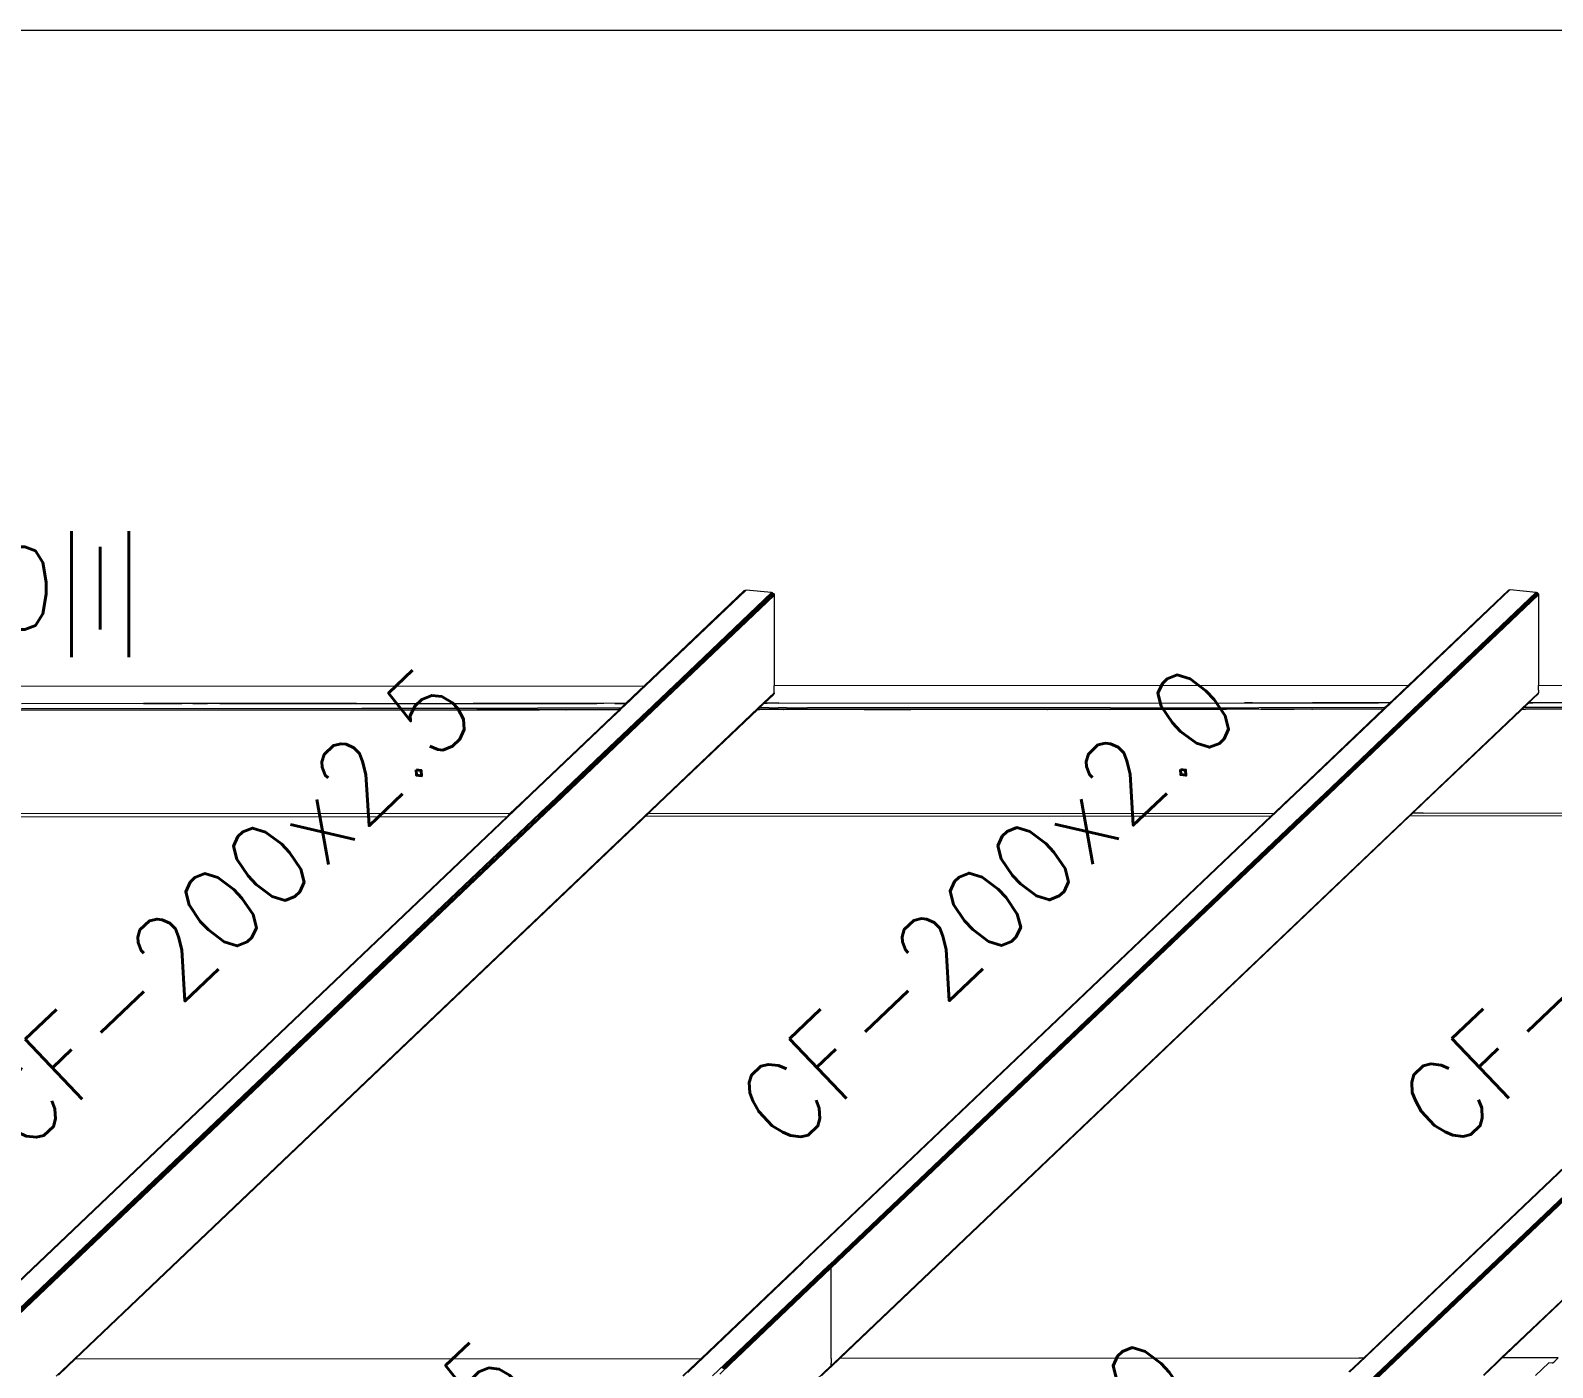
# Model space of a CAD drawing. Header units: millimetres. Extents: x 0 to 42, y 0 to 29.7.
# Drawn here: x 22.449 to 25.276, y 24.218 to 26.7 of the extents above; entities that cross this region are included whole.
import ezdxf
from ezdxf.enums import TextEntityAlignment as Align

# ---------------------------------------------------------------- set-up
doc = ezdxf.new("R2010")
doc.units = ezdxf.units.MM
for name, color, linetype, lineweight in [('BARRAS_DE_ACERO', 7, 'Continuous', 9), ('RECUAD_MARCO', 1, 'Continuous', 20), ('REFERENCIA_DE_LAS_BARRAS', 2, 'Continuous', 9)]:
    doc.layers.add(name, color=color, linetype=linetype, lineweight=lineweight)
doc.styles.add('CYPETXT', font='romans__.ttf', dxfattribs={"height": 0.2})

msp = doc.modelspace()

# ---------------------------------------------------------------- linework, layer by layer
at = {"layer": 'BARRAS_DE_ACERO'}
for p, q in [((23.58893, 25.48349), (23.77482, 25.66028)), ((23.58956, 25.48349), (23.77636, 25.66115)), ((23.59119, 25.48349), (23.77818, 25.66133)), ((23.8291, 25.65483), (23.64897, 25.48352)), ((23.83013, 25.65318), (23.65174, 25.48352)), ((23.77482, 25.66028), (23.77636, 25.66115)), ((23.77636, 25.66115), (23.77818, 25.66133)), ((23.83049, 25.65132), (23.83049, 25.48362)), ((25.19541, 25.66208), (25.00851, 25.48433)), ((25.19705, 25.66224), (25.00998, 25.48433)), ((25.24555, 25.65737), (25.06363, 25.48436)), ((25.24719, 25.65688), (25.06579, 25.48436)), ((25.24858, 25.65581), (25.0683, 25.48436)), ((25.24951, 25.65433), (25.07079, 25.48436)), ((25.19402, 25.66129), (25.19541, 25.66208)), ((25.19541, 25.66208), (25.19705, 25.66224)), ((22.41111, 25.48277), (23.58893, 25.48349)), ((23.57969, 25.4747), (23.55494, 25.45116)), ((23.58032, 25.4747), (23.55793, 25.45341)), ((23.58195, 25.4747), (23.56404, 25.45767)), ((23.58893, 25.48349), (23.57969, 25.4747)), ((23.58032, 25.4747), (23.58956, 25.48349)), ((23.58195, 25.4747), (23.59119, 25.48349)), ((23.60292, 25.44236), (23.64619, 25.48352)), ((23.60316, 25.43995), (23.63973, 25.47473)), ((23.60515, 25.43699), (23.64288, 25.47288)), ((23.61664, 25.4577), (23.63455, 25.47473)), ((23.63455, 25.47473), (23.64379, 25.48352)), ((23.64897, 25.48352), (23.63973, 25.47473)), ((23.64144, 25.47373), (23.6425, 25.47473)), ((23.65174, 25.48352), (23.6425, 25.47473)), ((23.64288, 25.47288), (23.65406, 25.48352)), ((23.83049, 25.47062), (23.80092, 25.4425)), ((23.81194, 25.45154), (23.83013, 25.46884)), ((23.82915, 25.46747), (23.83013, 25.46884)), ((23.83049, 25.47062), (23.83013, 25.46884)), ((25.00795, 25.48433), (23.83049, 25.48362)), ((24.99928, 25.47555), (24.98138, 25.45853)), ((25.00074, 25.47555), (24.98285, 25.45853)), ((25.00851, 25.48433), (24.99928, 25.47555)), ((25.00074, 25.47555), (25.00998, 25.48433)), ((25.03182, 25.45205), (25.06579, 25.48436)), ((25.03679, 25.45202), (25.06156, 25.47558)), ((25.04095, 25.45834), (25.0683, 25.48436)), ((25.06156, 25.47558), (25.07079, 25.48436)), ((25.06364, 25.47558), (25.07287, 25.48436)), ((25.22999, 25.45214), (25.24827, 25.46952)), ((25.24951, 25.4694), (25.23843, 25.45886)), ((25.24634, 25.46604), (25.24873, 25.46832)), ((25.24983, 25.47101), (25.24827, 25.46952)), ((25.24951, 25.4694), (25.24873, 25.46832)), ((25.24951, 25.4694), (25.24983, 25.47101)), ((25.24983, 25.47569), (25.24983, 25.48447)), ((25.24983, 25.47569), (25.24983, 25.47101)), ((22.43276, 25.44168), (23.06451, 25.44206)), ((22.65916, 25.45061), (22.73068, 25.45066)), ((22.65926, 25.4506), (22.65916, 25.45061)), ((22.75054, 25.45064), (22.65926, 25.45058)), ((22.65926, 25.4506), (22.69522, 25.45062)), ((22.7508, 25.45065), (22.69522, 25.45062)), ((22.80007, 25.4507), (22.73068, 25.45066)), ((22.7508, 25.45065), (22.76168, 25.45066)), ((22.7783, 25.45067), (22.76168, 25.45066)), ((22.801, 25.45067), (22.77788, 25.45066)), ((22.8018, 25.45068), (22.7783, 25.45067)), ((23.04763, 25.45085), (22.80007, 25.4507)), ((22.801, 25.45067), (22.8018, 25.45067)), ((22.8018, 25.45068), (23.04763, 25.45084)), ((22.8018, 25.45067), (23.04903, 25.45082)), ((23.04897, 25.45085), (23.04763, 25.45085)), ((23.04816, 25.45084), (23.04763, 25.45084)), ((23.04897, 25.45084), (23.04816, 25.45084)), ((23.04897, 25.45085), (23.04947, 25.45085)), ((23.04924, 25.45084), (23.04897, 25.45084)), ((23.04903, 25.45082), (23.04947, 25.45082)), ((23.04924, 25.45084), (23.04947, 25.45084)), ((23.04974, 25.45085), (23.04947, 25.45085)), ((23.05074, 25.45084), (23.04947, 25.45084)), ((23.05074, 25.45082), (23.04947, 25.45082)), ((23.05072, 25.45085), (23.04974, 25.45085)), ((23.05074, 25.45084), (23.05122, 25.45084)), ((23.05074, 25.45082), (23.0517, 25.45082)), ((23.05122, 25.45084), (23.0517, 25.45084)), ((23.05192, 25.45085), (23.0517, 25.45085)), ((23.05192, 25.45084), (23.0517, 25.45084)), ((23.0517, 25.45082), (23.05269, 25.45082)), ((23.05192, 25.45085), (23.0524, 25.45085)), ((23.05218, 25.45084), (23.05192, 25.45084)), ((23.05218, 25.45084), (23.0524, 25.45084)), ((23.05288, 25.45085), (23.0524, 25.45085)), ((23.05289, 25.45084), (23.0524, 25.45084)), ((23.05269, 25.45082), (23.05289, 25.45082)), ((23.05288, 25.45085), (23.05334, 25.45085)), ((23.05335, 25.45084), (23.05289, 25.45084)), ((23.05289, 25.45082), (23.05358, 25.45082)), ((23.05357, 25.45085), (23.05334, 25.45085)), ((23.05381, 25.45084), (23.05335, 25.45084)), ((23.05357, 25.45085), (23.05381, 25.45085)), ((23.05358, 25.45082), (23.05427, 25.45082)), ((23.05381, 25.45084), (23.05427, 25.45084)), ((23.05427, 25.45084), (23.05472, 25.45084)), ((23.05427, 25.45082), (23.05472, 25.45082)), ((23.05472, 25.45085), (23.05449, 25.45085)), ((23.05472, 25.45085), (23.05518, 25.45085)), ((23.05472, 25.45082), (23.05536, 25.45082)), ((23.05541, 25.45085), (23.05518, 25.45085)), ((23.05542, 25.45084), (23.05519, 25.45084)), ((23.05536, 25.45082), (23.05565, 25.45082)), ((23.05542, 25.45085), (23.05541, 25.45085)), ((23.05564, 25.45085), (23.05542, 25.45085)), ((23.05544, 25.45084), (23.05542, 25.45084)), ((23.05544, 25.45084), (23.05565, 25.45084)), ((23.05564, 25.45085), (23.48736, 25.45112)), ((23.05565, 25.45084), (23.21362, 25.45093)), ((23.05565, 25.45082), (23.05568, 25.45082)), ((23.05568, 25.45082), (23.27167, 25.45095)), ((23.06451, 25.44206), (23.39116, 25.44226)), ((23.48458, 25.44231), (23.39116, 25.44226)), ((23.41906, 25.26486), (23.60316, 25.43995)), ((23.53554, 25.44234), (23.48458, 25.44231)), ((23.48736, 25.45112), (23.48744, 25.45112)), ((23.48741, 25.4511), (23.48736, 25.4511)), ((23.48739, 25.45109), (23.48743, 25.45109)), ((23.48759, 25.45112), (23.48744, 25.45112)), ((23.48745, 25.4511), (23.48753, 25.4511)), ((23.48753, 25.45109), (23.48747, 25.45109)), ((23.48753, 25.4511), (23.50101, 25.4511)), ((23.48753, 25.45109), (23.48768, 25.45109)), ((23.48759, 25.45112), (23.48771, 25.45112)), ((23.50101, 25.4511), (23.48768, 25.45109)), ((23.51427, 25.45114), (23.48771, 25.45112)), ((23.55494, 25.45116), (23.51427, 25.45114)), ((23.53461, 25.45112), (23.55428, 25.45114)), ((23.55382, 25.45113), (23.53461, 25.45112)), ((23.54566, 25.44233), (23.54261, 25.43943)), ((23.54323, 25.43943), (23.5463, 25.44235)), ((23.56404, 25.45767), (23.54486, 25.43943)), ((23.54568, 25.44235), (23.55022, 25.44667)), ((23.55382, 25.45113), (23.55427, 25.45113)), ((23.55428, 25.45114), (23.55492, 25.45114)), ((23.55492, 25.45114), (23.55491, 25.45113)), ((23.55494, 25.45116), (23.55492, 25.45114)), ((23.59747, 25.43946), (23.60052, 25.44236)), ((23.59982, 25.43941), (23.60292, 25.44236)), ((23.6098, 25.45119), (23.61664, 25.4577)), ((23.61529, 25.26595), (23.80092, 25.4425)), ((23.79961, 25.43981), (23.79941, 25.43962)), ((23.79961, 25.43981), (23.80244, 25.4425)), ((23.79985, 25.43958), (23.80293, 25.4425)), ((23.80269, 25.44274), (23.80244, 25.4425)), ((23.8116, 25.45121), (23.80269, 25.44274)), ((23.80293, 25.4425), (23.81204, 25.45117)), ((23.82088, 25.44251), (23.80293, 25.4425)), ((23.8116, 25.45121), (23.81194, 25.45154)), ((23.81212, 25.45125), (23.81204, 25.45117)), ((23.81212, 25.45127), (23.81212, 25.45125)), ((23.81215, 25.4513), (23.81216, 25.45131)), ((23.81219, 25.45131), (23.81216, 25.45131)), ((23.81219, 25.45131), (23.81357, 25.45131)), ((23.81234, 25.4513), (23.81219, 25.4513)), ((23.81279, 25.45127), (23.81221, 25.45127)), ((23.81234, 25.4513), (23.81337, 25.4513)), ((23.81797, 25.45127), (23.81279, 25.45127)), ((23.8173, 25.45131), (23.81337, 25.4513)), ((23.81357, 25.45131), (23.8173, 25.45131)), ((23.83899, 25.45129), (23.81797, 25.45127)), ((23.82088, 25.44251), (23.83811, 25.44252)), ((23.82915, 25.46747), (23.82824, 25.4666)), ((23.85217, 25.44253), (23.83811, 25.44252)), ((23.83899, 25.45129), (24.83037, 25.45191)), ((23.85318, 25.44253), (23.85217, 25.44253)), ((23.85318, 25.44253), (23.89212, 25.44255)), ((23.98352, 25.44261), (23.89212, 25.44255)), ((24.30133, 25.44279), (23.98352, 25.44261)), ((24.33739, 25.43991), (23.99887, 25.4397)), ((24.33646, 25.43988), (24.09248, 25.43973)), ((24.35329, 25.44279), (24.30133, 25.44279)), ((24.33646, 25.43988), (24.30275, 25.43985)), ((24.33763, 25.43991), (24.33739, 25.43991)), ((24.33763, 25.43991), (24.33819, 25.43991)), ((24.42953, 25.43997), (24.33819, 25.43991)), ((24.37281, 25.44279), (24.35329, 25.44279)), ((24.39161, 25.44279), (24.37281, 25.44279)), ((24.45493, 25.4428), (24.39161, 25.44279)), ((24.45286, 25.43994), (24.42937, 25.43994)), ((24.82913, 25.44021), (24.42953, 25.43997)), ((24.45493, 25.4428), (24.73071, 25.44302)), ((24.71887, 25.45185), (24.70389, 25.45185)), ((24.71886, 25.45186), (24.94189, 25.452)), ((24.71887, 25.45185), (24.83037, 25.45191)), ((24.96471, 25.44321), (24.73071, 25.44302)), ((24.73443, 25.44012), (24.79579, 25.44016)), ((24.79584, 25.44015), (24.73443, 25.44012)), ((24.83011, 25.44018), (24.79579, 25.44016)), ((24.96222, 25.44029), (24.7965, 25.28269)), ((24.80825, 25.29247), (24.97601, 25.45202)), ((24.82913, 25.44021), (24.83011, 25.44021)), ((24.96153, 25.44029), (24.83011, 25.44021)), ((24.96158, 25.44026), (24.83011, 25.44018)), ((24.94186, 25.45198), (24.83037, 25.45191)), ((24.94185, 25.45197), (24.83037, 25.45191)), ((24.85162, 25.28272), (25.02963, 25.45202)), ((25.02636, 25.44446), (24.8563, 25.28272)), ((24.85878, 25.28272), (25.03679, 25.45202)), ((24.86087, 25.28272), (25.03779, 25.45098)), ((24.94185, 25.45197), (24.94186, 25.45197)), ((24.94189, 25.45198), (24.94186, 25.45198)), ((24.94189, 25.45197), (24.94186, 25.45197)), ((24.97288, 25.45202), (24.94189, 25.452)), ((24.94191, 25.45198), (24.94189, 25.45198)), ((24.94189, 25.45197), (24.9419, 25.45197)), ((24.94192, 25.45197), (24.9419, 25.45197)), ((24.94191, 25.45198), (24.95289, 25.45199)), ((24.94192, 25.45197), (24.95291, 25.45198)), ((24.95291, 25.45198), (24.95289, 25.45199)), ((24.96164, 25.44029), (24.96161, 25.44026)), ((24.96441, 25.44238), (24.96222, 25.44029)), ((24.96529, 25.44321), (24.96441, 25.44238)), ((24.96776, 25.44611), (24.96471, 25.44321)), ((24.96529, 25.44321), (24.96603, 25.44392)), ((24.96603, 25.44392), (24.97451, 25.45199)), ((24.97285, 25.45199), (24.97395, 25.452)), ((24.97395, 25.452), (24.97394, 25.45199)), ((24.97395, 25.452), (24.97397, 25.45202)), ((24.97451, 25.45199), (24.97604, 25.45345)), ((24.98242, 25.45812), (24.97601, 25.45202)), ((24.97604, 25.45345), (24.98138, 25.45853)), ((24.98285, 25.45853), (24.98242, 25.45812)), ((25.02751, 25.44795), (25.02403, 25.44464)), ((25.02636, 25.44446), (25.03217, 25.44999)), ((25.0308, 25.45108), (25.02751, 25.44795)), ((25.0308, 25.45108), (25.03179, 25.45202)), ((25.03179, 25.45202), (25.03182, 25.45205)), ((25.0343, 25.45202), (25.03217, 25.44999)), ((25.0343, 25.45202), (25.03431, 25.45203)), ((25.03431, 25.45203), (25.03433, 25.45205)), ((25.20407, 25.42748), (25.21768, 25.44043)), ((25.21904, 25.44043), (25.21589, 25.43743)), ((25.21692, 25.43799), (25.21946, 25.44041)), ((25.22999, 25.45214), (25.21768, 25.44043)), ((25.21904, 25.44043), (25.21925, 25.44063)), ((25.22233, 25.44356), (25.21925, 25.44063)), ((25.21946, 25.44041), (25.21947, 25.44042)), ((25.21947, 25.44042), (25.21948, 25.44043)), ((25.21962, 25.44043), (25.21948, 25.44043)), ((25.21962, 25.44043), (25.22543, 25.44043)), ((25.22233, 25.44356), (25.22433, 25.44546)), ((25.2278, 25.44876), (25.22433, 25.44546)), ((26.19119, 25.44102), (25.22543, 25.44043)), ((25.2278, 25.44876), (25.23158, 25.45235)), ((25.23172, 25.45214), (25.23174, 25.45216)), ((25.23174, 25.45216), (25.23175, 25.45217)), ((25.23177, 25.45216), (25.23174, 25.45216)), ((25.23177, 25.45217), (25.23179, 25.45217)), ((25.23177, 25.45216), (25.2318, 25.45216)), ((25.23193, 25.45234), (25.23178, 25.45219)), ((25.23181, 25.45217), (25.23179, 25.45217)), ((25.23179, 25.45214), (25.23862, 25.45215)), ((25.2351, 25.45216), (25.2318, 25.45216)), ((25.23181, 25.45217), (25.2351, 25.45217)), ((25.23193, 25.45234), (25.23826, 25.45836)), ((25.23861, 25.45217), (25.2351, 25.45217)), ((25.2351, 25.45216), (25.23861, 25.45216)), ((25.24634, 25.46604), (25.23826, 25.45836)), ((25.23864, 25.45217), (25.23861, 25.45217)), ((25.23864, 25.45216), (25.23861, 25.45216)), ((25.23864, 25.45215), (25.23862, 25.45215)), ((25.23866, 25.45216), (25.23864, 25.45216)), ((25.23868, 25.45215), (25.23864, 25.45215)), ((25.23885, 25.45215), (25.23868, 25.45215)), ((25.23869, 25.45217), (25.23875, 25.45217)), ((25.23869, 25.45216), (25.23885, 25.45216)), ((25.23875, 25.45217), (25.23886, 25.45217)), ((25.76329, 25.45247), (25.23885, 25.45215)), ((25.7628, 25.45249), (25.23955, 25.45217)), ((22.38071, 25.43867), (23.39477, 25.4393)), ((23.27851, 25.43924), (22.38074, 25.4387)), ((23.4435, 25.43937), (22.38076, 25.43872)), ((23.44404, 25.43934), (23.27851, 25.43924)), ((23.3779, 25.28219), (23.53176, 25.42852)), ((23.54256, 25.43938), (23.37887, 25.28369)), ((23.59982, 25.43941), (23.41629, 25.26486)), ((23.4435, 25.43937), (23.54251, 25.43943)), ((23.44404, 25.43934), (23.54258, 25.4394)), ((23.51164, 25.35783), (23.5956, 25.43768)), ((23.60515, 25.43699), (23.52174, 25.35768)), ((23.53176, 25.42852), (23.53406, 25.43071)), ((23.53406, 25.43071), (23.54318, 25.43938)), ((23.54251, 25.43943), (23.54261, 25.43943)), ((23.54318, 25.43938), (23.54323, 25.43943)), ((23.54481, 25.43938), (23.54486, 25.43943)), ((23.5956, 25.43768), (23.59742, 25.43941)), ((23.59742, 25.43941), (23.59747, 25.43946)), ((23.79979, 25.43953), (23.61625, 25.26497)), ((23.62925, 25.2778), (23.79941, 25.43962)), ((23.79983, 25.43956), (23.79979, 25.43953)), ((23.84689, 25.43956), (23.79979, 25.43953)), ((23.84485, 25.43959), (23.79983, 25.43956)), ((23.79983, 25.43956), (23.79985, 25.43958)), ((23.79985, 25.43958), (23.80306, 25.43958)), ((23.8448, 25.43961), (23.80306, 25.43958)), ((23.8451, 25.43961), (23.8448, 25.43961)), ((23.84689, 25.43959), (23.84485, 25.43959)), ((23.84693, 25.43961), (23.8451, 25.43961)), ((23.99753, 25.43968), (23.84689, 25.43959)), ((23.9974, 25.43966), (23.84689, 25.43956)), ((23.84693, 25.43961), (23.84787, 25.43961)), ((23.99753, 25.4397), (23.84787, 25.43961)), ((23.9974, 25.43966), (23.99753, 25.43966)), ((23.99753, 25.4397), (23.99887, 25.4397)), ((23.99757, 25.43968), (23.99753, 25.43968)), ((23.99753, 25.43966), (23.99776, 25.43966)), ((23.99771, 25.43968), (23.99757, 25.43968)), ((23.99781, 25.43968), (23.99771, 25.43968)), ((24.08411, 25.43972), (23.99776, 25.43966)), ((23.99781, 25.43968), (24.08411, 25.43972)), ((25.03536, 25.26574), (25.20507, 25.42714)), ((25.21692, 25.43799), (25.03588, 25.26583)), ((25.20407, 25.42748), (25.05198, 25.28284)), ((25.21589, 25.43743), (25.20507, 25.42714)), ((23.37916, 25.28183), (23.50309, 25.3997)), ((23.51164, 25.35783), (23.41389, 25.26486)), ((23.52174, 25.35768), (23.42416, 25.26486)), ((23.37729, 25.28219), (23.33983, 25.24656)), ((23.34352, 25.2495), (23.37752, 25.28183)), ((23.37887, 25.28369), (23.37729, 25.28219)), ((23.3778, 25.28209), (23.37752, 25.28183)), ((23.3778, 25.28209), (23.3779, 25.28219)), ((23.616, 25.2652), (23.62697, 25.27563)), ((23.62925, 25.2778), (23.62697, 25.27563)), ((23.94143, 24.22664), (25.05198, 25.28284)), ((24.75941, 25.24741), (24.79621, 25.28241)), ((24.76087, 25.24741), (24.79797, 25.28269)), ((24.79594, 25.28269), (24.77808, 25.26569)), ((24.79595, 25.28269), (24.79594, 25.28269)), ((24.79621, 25.28241), (24.7965, 25.28269)), ((24.79797, 25.28269), (24.80825, 25.29247)), ((24.83352, 25.26106), (24.8563, 25.28272)), ((24.83375, 25.26572), (24.85162, 25.28272)), ((24.83615, 25.2612), (24.85878, 25.28272)), ((26.0273, 25.28269), (25.10956, 24.40987)), ((22.33289, 24.23449), (23.39709, 25.24659)), ((22.34075, 24.23449), (23.40493, 25.24659)), ((22.50083, 24.20462), (23.59969, 25.2497)), ((22.51016, 24.40537), (23.39469, 25.24659)), ((23.61529, 25.26595), (22.53086, 24.2346)), ((22.53284, 24.2346), (23.59703, 25.2467)), ((23.33428, 25.24071), (23.34352, 25.2495)), ((23.3937, 25.24074), (23.39985, 25.24659)), ((23.39778, 25.24953), (23.39469, 25.24659)), ((23.40262, 25.24659), (23.39647, 25.24074)), ((23.40022, 25.24957), (23.39709, 25.24659)), ((23.39778, 25.24953), (23.39783, 25.24957)), ((23.39783, 25.24957), (23.41386, 25.26483)), ((23.40022, 25.24957), (23.40876, 25.2577)), ((23.40262, 25.24659), (23.4218, 25.26483)), ((23.40493, 25.24659), (23.40681, 25.24837)), ((23.40681, 25.24837), (23.42412, 25.26483)), ((23.41626, 25.26483), (23.40876, 25.2577)), ((23.41389, 25.26486), (23.41386, 25.26483)), ((23.41629, 25.26486), (23.41626, 25.26483)), ((23.41903, 25.26483), (23.41906, 25.26486)), ((23.42183, 25.26486), (23.4218, 25.26483)), ((23.42412, 25.26483), (23.42416, 25.26486)), ((23.59969, 25.2497), (23.59994, 25.24993)), ((23.59994, 25.24993), (23.616, 25.2652)), ((23.61625, 25.26497), (23.60017, 25.24968)), ((23.88209, 24.41303), (24.75941, 25.24741)), ((23.93526, 24.40677), (24.8192, 25.24744)), ((23.93618, 24.22036), (25.03536, 25.26574)), ((24.7527, 25.24157), (24.75885, 25.24741)), ((24.76087, 25.24741), (24.75473, 25.24157)), ((24.75574, 24.01792), (26.04933, 25.2482)), ((24.75885, 25.24741), (24.77808, 25.26569)), ((24.80839, 25.2416), (24.81452, 25.24744)), ((24.81056, 25.2416), (24.8167, 25.24744)), ((24.81452, 25.24744), (24.81764, 25.2504)), ((24.8167, 25.24744), (24.81983, 25.25042)), ((26.0539, 25.2482), (24.81695, 24.07178)), ((24.81764, 25.2504), (24.81766, 25.25042)), ((24.81766, 25.25042), (24.83331, 25.2653)), ((24.8192, 25.24744), (24.83352, 25.26106)), ((24.81983, 25.25042), (24.83087, 25.26092)), ((24.83087, 25.26092), (24.83588, 25.26569)), ((24.83331, 25.2653), (24.83372, 25.26569)), ((24.83372, 25.26569), (24.83375, 25.26572)), ((24.91912, 24.23015), (25.98337, 25.24231)), ((24.92476, 24.23604), (25.98282, 25.24231)), ((26.04065, 25.24234), (24.97333, 24.22726)), ((25.03589, 25.24757), (25.01668, 25.24756)), ((25.03589, 25.24757), (25.98897, 25.24817)), ((25.16053, 24.40735), (26.04466, 25.2482)), ((25.17598, 24.23031), (26.24652, 25.24848)), ((26.24502, 25.24832), (25.18078, 24.23618)), ((25.18259, 24.23618), (26.24065, 25.24246)), ((23.33428, 25.24071), (22.27003, 24.22855)), ((23.33368, 25.24071), (22.27563, 24.23446)), ((23.3937, 25.24074), (22.33567, 24.23449)), ((22.46486, 24.41229), (23.33593, 25.24071)), ((22.51479, 24.40222), (23.39647, 25.24074)), ((23.8807, 24.41225), (24.7527, 25.24157)), ((23.93223, 24.40833), (24.80839, 25.2416)), ((24.81056, 25.2416), (23.93387, 24.40783)), ((22.46486, 24.41229), (22.23538, 24.19405)), ((22.33843, 24.23449), (22.51479, 24.40222)), ((23.88, 24.41127), (23.69497, 24.2353)), ((23.8824, 24.41297), (23.69559, 24.2353)), ((23.69721, 24.2353), (23.88422, 24.41315)), ((23.74983, 24.23533), (23.93178, 24.40837)), ((23.75222, 24.23533), (23.9336, 24.40783)), ((23.75501, 24.23533), (23.93514, 24.40664)), ((23.75778, 24.23533), (23.93617, 24.40499)), ((23.93653, 24.40314), (23.76009, 24.23533)), ((23.8807, 24.41225), (23.88, 24.41127)), ((23.88, 24.41127), (23.88086, 24.41209)), ((23.88209, 24.41303), (23.8807, 24.41225)), ((23.88086, 24.41209), (23.8824, 24.41297)), ((23.88373, 24.4132), (23.88209, 24.41303)), ((23.8824, 24.41297), (23.88422, 24.41315)), ((23.9336, 24.40783), (23.93514, 24.40664)), ((23.93526, 24.40677), (23.93387, 24.40783)), ((23.93514, 24.40664), (23.93617, 24.40499)), ((23.93618, 24.40529), (23.93526, 24.40677)), ((23.93617, 24.40499), (23.93651, 24.40326)), ((23.93651, 24.40362), (23.93651, 24.40326)), ((23.93651, 24.40326), (23.93653, 24.40314)), ((23.93653, 24.23544), (23.93653, 24.40314)), ((24.91752, 24.22723), (25.10956, 24.40987)), ((25.16053, 24.40735), (24.97117, 24.22726)), ((22.53086, 24.2346), (22.49715, 24.20254)), ((22.50115, 24.20446), (22.53284, 24.2346)), ((22.53284, 24.2346), (23.69497, 24.2353)), ((23.6862, 24.22697), (23.66098, 24.20297)), ((23.67004, 24.20946), (23.68796, 24.2265)), ((23.69559, 24.2353), (23.68132, 24.22173)), ((23.6862, 24.22697), (23.69497, 24.2353)), ((23.69721, 24.2353), (23.68796, 24.2265)), ((23.74983, 24.23533), (23.71584, 24.203)), ((23.72964, 24.20636), (23.75084, 24.22653)), ((23.75222, 24.23533), (23.73333, 24.21736)), ((23.75501, 24.23533), (23.73517, 24.21646)), ((23.73699, 24.21556), (23.74853, 24.22653)), ((23.75778, 24.23533), (23.74853, 24.22653)), ((23.75084, 24.22653), (23.76009, 24.23533)), ((23.95242, 24.23545), (23.93542, 24.21929)), ((23.93651, 24.22196), (23.94143, 24.22664)), ((23.93653, 24.23544), (23.93653, 24.22664)), ((24.75307, 24.01779), (24.97333, 24.22726)), ((24.89759, 24.2102), (24.91551, 24.22723)), ((24.89815, 24.2102), (24.91604, 24.22722)), ((24.89961, 24.2102), (24.91751, 24.22722)), ((24.91551, 24.22723), (24.91595, 24.22766)), ((24.92476, 24.23604), (24.91594, 24.23603)), ((24.91595, 24.22766), (24.91596, 24.22766)), ((24.92476, 24.23604), (24.91596, 24.22766)), ((24.91605, 24.22723), (24.91604, 24.22722)), ((24.91912, 24.23015), (24.91605, 24.22723)), ((24.91751, 24.22722), (24.91752, 24.22723)), ((24.93523, 24.19308), (24.97117, 24.22726)), ((25.18078, 24.23618), (25.14748, 24.20451)), ((25.17326, 24.22738), (25.14851, 24.20384)), ((25.15519, 24.21054), (25.1729, 24.22738)), ((25.1729, 24.22738), (25.17598, 24.23031)), ((25.17326, 24.22738), (25.17634, 24.23031)), ((25.18251, 24.23618), (25.17634, 24.23031)), ((25.18259, 24.23618), (25.18251, 24.23618)), ((25.24418, 24.20391), (25.26877, 24.22729)), ((25.2759, 24.22657), (25.26877, 24.22729)), ((23.68132, 24.22173), (23.66126, 24.20265)), ((23.9352, 24.21928), (23.93541, 24.21928)), ((23.93541, 24.21928), (23.93542, 24.21929)), ((23.93542, 24.21929), (23.93618, 24.22036)), ((23.93651, 24.22234), (23.93617, 24.22065)), ((23.93653, 24.22244), (23.93651, 24.22234)), ((23.93651, 24.22234), (23.93651, 24.22196))]:
    msp.add_line(p, q, dxfattribs=at)
for points in [[(23.64379, 25.48352), (23.82574, 25.65656), (23.77818, 25.66133)], [(23.64619, 25.48352), (23.82756, 25.65601), (23.82574, 25.65656)], [(23.82756, 25.65601), (23.8291, 25.65483), (23.83013, 25.65318), (23.83049, 25.65132), (23.65406, 25.48352)], [(25.19402, 25.66129), (25.00795, 25.48433), (24.98082, 25.45853)], [(25.19705, 25.66224), (25.24555, 25.65737), (25.24719, 25.65688), (25.24858, 25.65581), (25.24951, 25.65433), (25.24983, 25.65266), (25.07287, 25.48436)], [(25.24983, 25.65266), (25.24983, 25.48447), (26.23807, 25.48507)], [(23.64144, 25.47373), (23.43256, 25.27506), (23.42183, 25.26486)], [(23.83049, 25.47062), (23.83049, 25.47484), (23.83049, 25.48362)], [(25.06363, 25.48436), (25.02966, 25.45205), (25.02963, 25.45202)], [(25.06364, 25.47558), (25.04576, 25.45856), (25.03779, 25.45098)], [(22.65926, 25.45058), (22.43283, 25.45044), (22.43278, 25.45044)], [(22.75054, 25.45064), (22.76139, 25.45065), (22.77788, 25.45066)], [(23.05122, 25.45085), (23.0512, 25.45085), (23.05072, 25.45085)], [(23.0517, 25.45085), (23.05168, 25.45085), (23.05122, 25.45085)], [(23.05449, 25.45085), (23.05426, 25.45085), (23.05381, 25.45085)], [(23.05473, 25.45084), (23.05473, 25.45084), (23.05519, 25.45084)], [(23.21362, 25.45093), (23.37958, 25.45103), (23.27167, 25.45095)], [(23.48736, 25.4511), (23.37958, 25.45103), (23.48739, 25.45109)], [(23.48741, 25.4511), (23.48744, 25.4511), (23.48745, 25.4511)], [(23.48744, 25.45109), (23.48744, 25.45109), (23.48747, 25.45109)], [(23.54566, 25.44233), (23.54568, 25.44235), (23.53554, 25.44234)], [(23.55793, 25.45341), (23.55553, 25.45113), (23.5463, 25.44235)], [(23.55022, 25.44667), (23.55491, 25.45113), (23.55427, 25.45113)], [(23.6098, 25.45119), (23.60054, 25.44238), (23.60052, 25.44236)], [(23.81219, 25.4513), (23.81215, 25.4513), (23.81212, 25.45127), (23.81221, 25.45127)], [(23.81216, 25.45131), (23.81238, 25.45152), (23.82824, 25.4666)], [(24.30275, 25.43985), (24.12551, 25.43974), (24.09248, 25.43973)], [(24.45286, 25.43994), (24.67038, 25.44008), (24.42937, 25.43994)], [(24.70389, 25.45185), (24.71869, 25.45186), (24.71886, 25.45186)], [(24.79595, 25.28269), (24.9616, 25.44025), (24.79584, 25.44015)], [(24.83588, 25.26569), (24.85379, 25.28272), (25.02403, 25.44464)], [(24.96153, 25.44029), (24.96164, 25.44029), (24.96471, 25.44321)], [(24.9616, 25.44025), (24.96161, 25.44026), (24.96158, 25.44026)], [(24.96776, 25.44611), (24.97394, 25.45199), (24.97285, 25.45199)], [(24.97288, 25.45202), (24.97397, 25.45202), (24.98082, 25.45853)], [(25.04095, 25.45834), (25.03774, 25.45529), (25.03433, 25.45205)], [(25.21946, 25.44041), (25.21955, 25.44041), (25.21947, 25.44042)], [(25.22922, 25.44337), (25.22256, 25.44336), (25.21948, 25.44043)], [(25.23158, 25.45194), (25.22276, 25.44355), (25.22256, 25.44336)], [(26.08417, 25.44388), (25.76349, 25.44369), (25.22922, 25.44337)], [(25.23158, 25.45235), (25.23824, 25.45868), (25.23843, 25.45886)], [(25.23179, 25.45214), (25.23172, 25.45214), (25.23158, 25.45194)], [(25.23178, 25.45219), (25.23175, 25.45217), (25.23177, 25.45217)], [(25.23866, 25.45216), (25.23869, 25.45217), (25.23864, 25.45217)], [(25.76329, 25.45247), (25.23909, 25.45216), (25.23885, 25.45216)], [(25.23886, 25.45217), (25.23909, 25.45217), (25.23955, 25.45217)], [(23.54256, 25.43938), (23.46678, 25.43934), (23.39477, 25.4393)], [(23.50309, 25.3997), (23.52903, 25.42437), (23.54481, 25.43938)], [(23.54261, 25.43943), (23.54258, 25.4394), (23.54256, 25.43938)], [(23.37916, 25.28183), (23.36128, 25.26483), (23.33593, 25.24071)], [(23.93651, 24.40362), (24.82377, 25.24744), (24.86087, 25.28272)], [(23.33368, 25.24071), (23.33983, 25.24656), (22.17796, 25.24585)], [(23.39985, 25.24659), (23.40294, 25.24953), (23.41903, 25.26483)], [(24.7527, 25.24157), (23.5909, 25.24086), (23.59703, 25.2467)], [(23.60017, 25.24968), (23.59703, 25.2467), (24.75885, 25.24741)], [(23.93651, 24.40362), (23.93618, 24.40529), (24.82168, 25.24744), (24.83615, 25.2612)], [(25.98282, 25.24231), (25.01054, 25.24172), (23.95249, 24.23545)], [(25.01054, 25.24172), (25.01668, 25.24756), (25.03588, 25.26583)], [(25.16472, 24.40453), (26.05074, 25.24717), (26.05181, 25.2482)], [(23.33368, 25.24071), (22.17181, 25.24), (21.11377, 24.23375), (22.27563, 24.23446)], [(23.88422, 24.41315), (23.88373, 24.4132), (24.75473, 25.24157)], [(22.29647, 24.20214), (22.3033, 24.20864), (22.32118, 24.22564), (22.32122, 24.22568), (22.33048, 24.23449), (22.51016, 24.40537)], [(23.93387, 24.40783), (23.93223, 24.40833), (23.93178, 24.40837), (23.9336, 24.40783)], [(25.16472, 24.40453), (24.96042, 24.21023), (24.75948, 24.01913)], [(23.9071, 24.19446), (23.93653, 24.22244), (23.93653, 24.22664)], [(24.91594, 24.23603), (23.95249, 24.23545), (23.95242, 24.23545)], [(25.2759, 24.22657), (25.27989, 24.23038), (25.28607, 24.23625), (25.18259, 24.23618)], [(23.91798, 24.20335), (23.93617, 24.22065), (23.9352, 24.21929)], [(23.9352, 24.21929), (23.9352, 24.21929), (23.91816, 24.20309)], [(23.93618, 24.22036), (23.93626, 24.22073), (23.93651, 24.22196)]]:
    msp.add_lwpolyline(points, dxfattribs=at)
at = {"layer": 'RECUAD_MARCO'}
msp.add_lwpolyline([(3, 3), (39, 3), (39, 26.7), (3, 26.7), (3, 3)], close=True, dxfattribs=at)

# ---------------------------------------------------------------- texts
at = {"layer": 'REFERENCIA_DE_LAS_BARRAS', "style": 'CYPETXT', "width": 0.866546}
msp.add_text('IPE 220|I|', height=0.153333, dxfattribs=at).set_placement((21.67292, 25.58812), (22.65842, 25.58812), align=Align.FIT)
at = {"layer": 'REFERENCIA_DE_LAS_BARRAS', "style": 'CYPETXT', "width": 0.812714}
for s, p, p2 in [('CF-200x2.5', (22.43446, 24.61103), (23.28662, 25.42254)), ('CF-200x2.0', (23.85382, 24.61189), (24.70599, 25.4234)), ('CF-200x2.0', (25.08393, 24.61263), (25.9361, 25.42415)), ('CF-200x2.5', (22.5405, 23.36285), (23.39266, 24.17436)), ('CF-200x2.0', (23.77061, 23.36359), (24.62278, 24.1751))]:
    msp.add_text(s, height=0.153333, rotation=43.60023, dxfattribs=at).set_placement(p, p2, align=Align.FIT)

doc.saveas('drawing.dxf')
